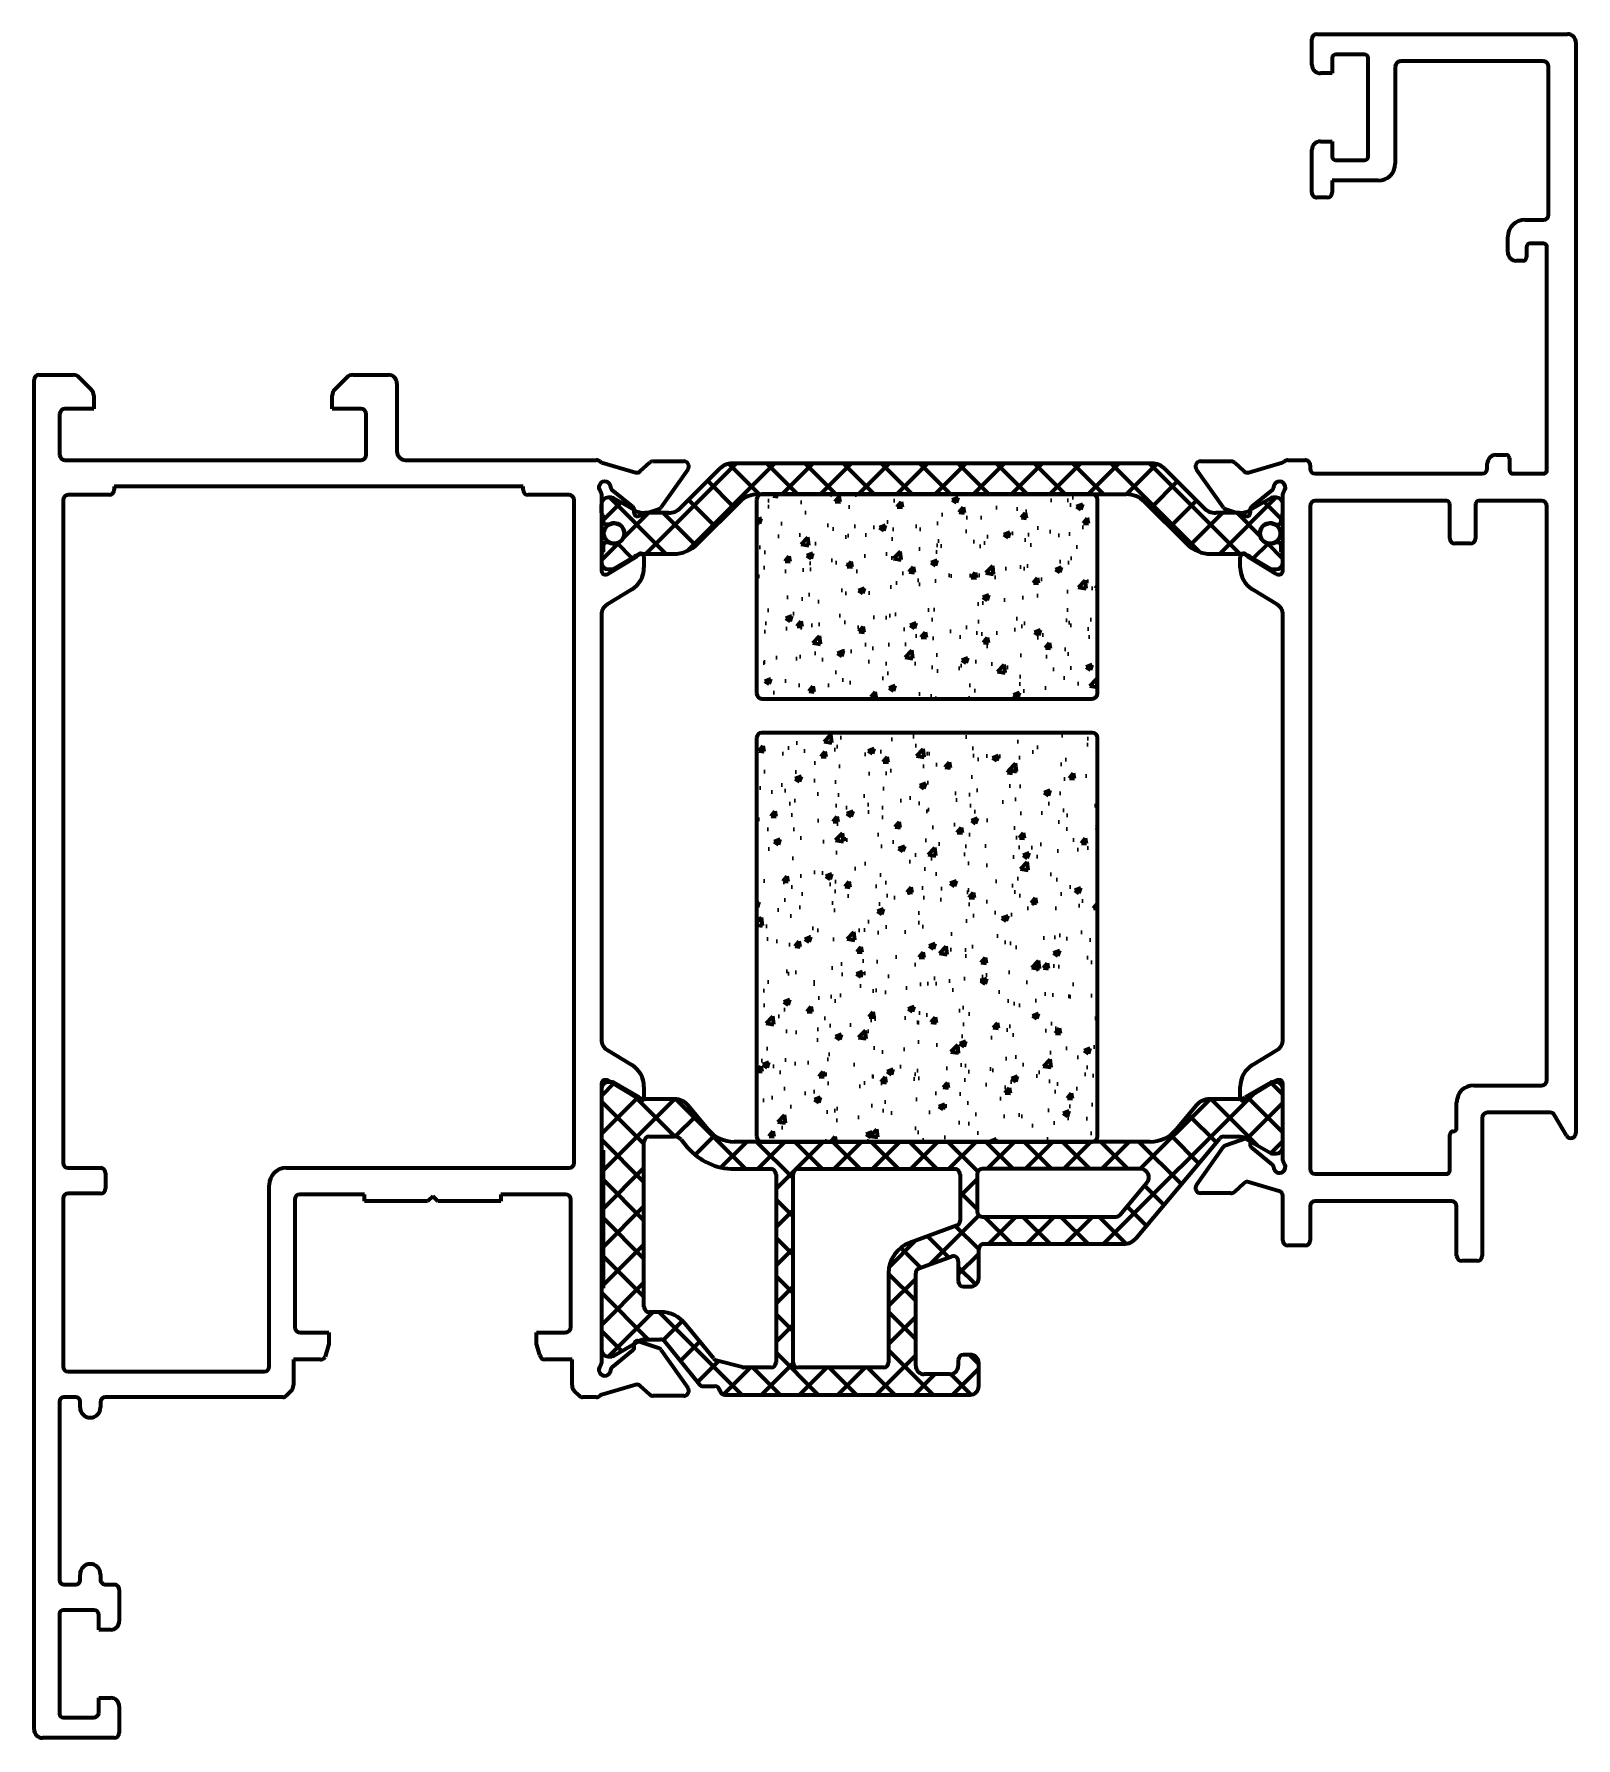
# Model space of a CAD drawing. Header units: millimetres. Extents: x 1551.9 to 1642.4, y 24.4 to 124.4.
import ezdxf

# ---------------------------------------------------------------- set-up
doc = ezdxf.new("R2010")
doc.units = ezdxf.units.MM
pattern_1 = [(225, (-433.2973, 55.1785), (1.122532, -1.122532), []), (315, (-433.2973, 55.1785), (1.122532, 1.122532), [])]

msp = doc.modelspace()

# ---------------------------------------------------------------- hatches: boundary and pattern name
at = {"lineweight": 100}
h = msp.add_hatch(dxfattribs=at)
h.set_pattern_fill('ANSI37', color=8, scale=0.5, angle=180, style=0)
h.set_pattern_definition(pattern_1)
h.paths.add_polyline_path([(1618.224, 98.889, 0.198912), (1617.517, 99.182), (1605.181, 99.182), (1592.845, 99.182, 0.198912), (1592.138, 98.889), (1589.824, 96.575, -0.198912), (1589.117, 96.282), (1587.722, 96.282, -0.131652), (1587.122, 96.443), (1585.888, 97.155, 0.131652), (1585.788, 97.182), (1585.581, 97.182, 0.414214), (1585.181, 96.782), (1585.181, 96.282, 0.414214), (1585.281, 96.182), (1585.281, 95.807, 0.499842), (1585.537, 95.615, 0.176375), (1585.674, 95.624, -0.551005), (1586.531, 95.082, -0.548704), (1585.677, 94.538, 0.181898), (1585.537, 94.549, 0.499842), (1585.281, 94.357), (1585.281, 93.982, 0.414214), (1585.181, 93.882), (1585.181, 93.382, 0.414214), (1585.581, 92.982), (1585.788, 92.982, 0.131652), (1585.888, 93.009), (1587.122, 93.721, -0.131652), (1587.722, 93.882), (1589.414, 93.882, 0.198912), (1590.828, 94.468), (1593.303, 96.943, -0.198912), (1594.364, 97.382), (1605.181, 97.382), (1615.998, 97.382, -0.198912), (1617.059, 96.943), (1619.534, 94.468, 0.198912), (1620.948, 93.882), (1622.64, 93.882, -0.131652), (1623.24, 93.721), (1624.474, 93.009, 0.131652), (1624.574, 92.982), (1624.781, 92.982, 0.414214), (1625.181, 93.382), (1625.181, 93.882, 0.414214), (1625.081, 93.982), (1625.081, 94.357, 0.499842), (1624.825, 94.549, 0.181925), (1624.685, 94.538, -1.575631), (1624.688, 95.624, 0.176826), (1624.825, 95.615, 0.499842), (1625.081, 95.807), (1625.081, 96.182, 0.414214), (1625.181, 96.282), (1625.181, 96.782, 0.414214), (1624.781, 97.182), (1624.574, 97.182, 0.131652), (1624.474, 97.155), (1623.24, 96.443, -0.131652), (1622.64, 96.282), (1621.245, 96.282, -0.198912), (1620.538, 96.575)])
h = msp.add_hatch(dxfattribs=at)
h.set_pattern_fill('AR-CONC', color=8, scale=0.02)
h.paths.add_polyline_path([(1614.294, 97.082, 0.414214), (1613.994, 97.382), (1594.594, 97.382, 0.414214), (1594.294, 97.082), (1594.294, 85.682, 0.414214), (1594.594, 85.382), (1613.994, 85.382, 0.414214), (1614.294, 85.682)])
h = msp.add_hatch(dxfattribs=at)
h.set_pattern_fill('AR-CONC', color=8, scale=0.02)
h.paths.add_polyline_path([(1614.294, 83.082, 0.414214), (1613.994, 83.382), (1594.594, 83.382, 0.414214), (1594.294, 83.082), (1594.294, 59.682, 0.414214), (1594.594, 59.382), (1613.994, 59.382, 0.414214), (1614.294, 59.682)])
h = msp.add_hatch(dxfattribs=at)
h.set_pattern_fill('ANSI37', color=8, scale=0.5, angle=180, style=0)
h.set_pattern_definition(pattern_1)
edge = h.paths.add_edge_path(flags=16)
edge.add_arc((1603.931, 51.669), 1.9, 110, 180)
edge.add_line((1602.031, 51.669), (1602.031, 46.43))
edge.add_arc((1601.731, 46.43), 0.3, 270, 360, ccw=False)
edge.add_line((1601.731, 46.13), (1596.731, 46.13))
edge.add_arc((1596.731, 46.43), 0.3, 180, 270, ccw=False)
edge.add_line((1596.431, 46.43), (1596.431, 57.482))
edge.add_arc((1596.731, 57.482), 0.3, 90, 180, ccw=False)
edge.add_line((1596.731, 57.782), (1605.931, 57.782))
edge.add_arc((1605.931, 57.482), 0.3, 0, 90, ccw=False)
edge.add_line((1606.231, 57.482), (1606.231, 54.738))
edge.add_arc((1605.931, 54.738), 0.3, 290, 360, ccw=False)
edge.add_line((1606.034, 54.457), (1603.281, 53.455))
edge = h.paths.add_edge_path(flags=16)
edge.add_line((1607.531, 57.782), (1616.814, 57.782))
edge.add_arc((1616.814, 57.282), 0.5, -40, 90, ccw=False)
edge.add_line((1617.197, 56.961), (1615.624, 55.087))
edge.add_arc((1615.395, 55.28), 0.3, 270, 320, ccw=False)
edge.add_line((1615.395, 54.98), (1607.531, 54.98))
edge.add_arc((1607.531, 55.28), 0.3, 180, 270, ccw=False)
edge.add_line((1607.231, 55.28), (1607.231, 57.482))
edge.add_arc((1607.531, 57.482), 0.3, 90, 180, ccw=False)
edge = h.paths.add_edge_path(flags=16)
edge.add_arc((1592.98, 61.382), 3.6, 220, 270)
edge.add_line((1592.98, 57.782), (1595.131, 57.782))
edge.add_arc((1595.131, 57.482), 0.3, 0, 90, ccw=False)
edge.add_line((1595.431, 57.482), (1595.431, 46.43))
edge.add_arc((1595.131, 46.43), 0.3, -90, 0, ccw=False)
edge.add_line((1595.131, 46.13), (1593.531, 46.13))
edge.add_arc((1593.531, 46.43), 0.3, 255, 270, ccw=False)
edge.add_line((1593.454, 46.14), (1591.926, 46.549))
edge.add_arc((1592.004, 46.839), 0.3, 219.03224, 255, ccw=False)
edge.add_line((1591.771, 46.65), (1590.126, 48.679))
edge.add_arc((1588.65, 47.482), 1.9, 39.03224, 90)
edge.add_line((1588.65, 49.382), (1587.981, 49.382))
edge.add_arc((1587.981, 49.682), 0.3, 180, 270, ccw=False)
edge.add_line((1587.681, 49.682), (1587.681, 59.382))
edge.add_arc((1587.981, 59.382), 0.3, 90, 180, ccw=False)
edge.add_line((1587.981, 59.682), (1589.474, 59.682))
edge.add_arc((1589.474, 59.182), 0.5, 40, 90, ccw=False)
edge.add_line((1589.857, 59.504), (1590.222, 59.068))
edge = h.paths.add_edge_path()
edge.add_line((1606.831, 46.88), (1606.431, 46.88))
edge.add_arc((1606.431, 46.58), 0.3, 90, 180)
edge.add_line((1606.131, 46.58), (1606.131, 46.23))
edge.add_arc((1605.631, 46.23), 0.5, -90, 0, ccw=False)
edge.add_line((1605.631, 45.73), (1604.131, 45.73))
edge.add_arc((1604.131, 46.23), 0.5, 180, 270, ccw=False)
edge.add_line((1603.631, 46.23), (1603.631, 51.669))
edge.add_arc((1603.931, 51.669), 0.3, 110, 180, ccw=False)
edge.add_line((1603.829, 51.951), (1605.729, 52.643))
edge.add_arc((1605.831, 52.361), 0.3, 0, 110, ccw=False)
edge.add_line((1606.131, 52.361), (1606.131, 51.18))
edge.add_arc((1606.431, 51.18), 0.3, 180, 270)
edge.add_line((1606.431, 50.88), (1606.831, 50.88))
edge.add_arc((1606.831, 51.38), 0.5, 270, 359.51293)
edge.add_line((1607.331, 51.375), (1607.331, 53.08))
edge.add_arc((1607.631, 53.08), 0.3, 90, 180, ccw=False)
edge.add_line((1607.631, 53.38), (1615.814, 53.38))
edge.add_arc((1615.814, 54.38), 1, 270, 320)
edge.add_line((1616.58, 53.737), (1621.479, 59.575))
edge.add_arc((1621.709, 59.382), 0.3, 90, 140, ccw=False)
edge.add_line((1621.709, 59.682), (1622.575, 59.682))
edge.add_arc((1622.575, 58.882), 0.8, 60.0003, 90, ccw=False)
edge.add_line((1622.975, 59.575), (1624.475, 58.709))
edge.add_arc((1624.575, 58.882), 0.2, 240.0003, 270)
edge.add_line((1624.575, 58.682), (1624.781, 58.682))
edge.add_arc((1624.781, 59.082), 0.4, 270, 360)
edge.add_line((1625.181, 59.082), (1625.181, 62.482))
edge.add_arc((1624.781, 62.482), 0.4, 0, 90)
edge.add_line((1624.781, 62.882), (1624.575, 62.882))
edge.add_arc((1624.575, 62.682), 0.2, 90, 119.9997)
edge.add_line((1624.475, 62.856), (1622.975, 61.99))
edge.add_arc((1622.575, 62.682), 0.8, 270, 299.9997, ccw=False)
edge.add_line((1622.575, 61.882), (1620.879, 61.882))
edge.add_arc((1620.879, 60.882), 1, 90, 140)
edge.add_line((1620.113, 61.525), (1618.915, 60.097))
edge.add_arc((1617.382, 61.382), 2, 270, 320, ccw=False)
edge.add_line((1617.382, 59.382), (1592.98, 59.382))
edge.add_arc((1592.98, 61.382), 2, 220, 270, ccw=False)
edge.add_line((1591.448, 60.097), (1590.249, 61.525))
edge.add_arc((1589.483, 60.882), 1, 40, 90)
edge.add_line((1589.483, 61.882), (1587.787, 61.882))
edge.add_arc((1587.787, 62.682), 0.8, 240.0003, 270, ccw=False)
edge.add_line((1587.387, 61.99), (1585.887, 62.856))
edge.add_arc((1585.787, 62.682), 0.2, 60.0003, 90)
edge.add_line((1585.787, 62.882), (1585.581, 62.882))
edge.add_arc((1585.581, 62.482), 0.4, 90, 180)
edge.add_line((1585.181, 62.482), (1585.181, 58.882))
edge.add_line((1585.181, 58.882), (1585.281, 58.882))
edge.add_line((1585.281, 58.882), (1585.281, 50.782))
edge.add_line((1585.281, 50.782), (1585.181, 50.782))
edge.add_line((1585.181, 50.782), (1585.181, 47.182))
edge.add_arc((1585.581, 47.182), 0.4, 180, 270)
edge.add_line((1585.581, 46.782), (1585.787, 46.782))
edge.add_arc((1585.787, 46.982), 0.2, 270, 299.9997)
edge.add_line((1585.887, 46.809), (1587.387, 47.675))
edge.add_arc((1587.787, 46.982), 0.8, 90, 119.9997, ccw=False)
edge.add_line((1587.787, 47.782), (1588.65, 47.782))
edge.add_arc((1588.65, 47.482), 0.3, 39.03224, 90, ccw=False)
edge.add_line((1588.883, 47.671), (1590.935, 45.141))
edge.add_arc((1591.168, 45.33), 0.3, 219.03224, 270)
edge.add_line((1591.168, 45.03), (1591.84, 45.03))
edge.add_arc((1591.84, 44.73), 0.3, 9.59407, 90, ccw=False)
edge.add_arc((1592.431, 44.83), 0.3, 189.59407, 270)
edge.add_line((1592.431, 44.53), (1606.831, 44.53))
edge.add_arc((1606.831, 45.03), 0.5, 270, 360)
edge.add_line((1607.331, 45.03), (1607.331, 46.38))
edge.add_arc((1606.831, 46.38), 0.5, 0, 90)

# ---------------------------------------------------------------- linework, layer by layer
at = {"lineweight": 100, "ltscale": 10}
for p, q in [((1626.881, 122.59), (1626.881, 124.09)), ((1627.181, 124.39), (1641.881, 124.39)), ((1629.981, 123.19), (1628.281, 123.19)), ((1642.381, 123.89), (1642.381, 59.89)), ((1628.081, 122.09), (1627.381, 122.09)), ((1628.081, 122.99), (1628.081, 122.09)), ((1630.181, 117.19), (1630.181, 122.99)), ((1631.781, 122.49), (1631.781, 116.79)), ((1640.481, 122.79), (1632.081, 122.79)), ((1640.781, 113.79), (1640.781, 122.49)), ((1627.381, 118.09), (1628.081, 118.09)), ((1628.081, 118.09), (1628.081, 117.19)), ((1626.881, 115.09), (1626.881, 117.59)), ((1628.281, 116.99), (1629.981, 116.99)), ((1630.781, 115.79), (1628.081, 115.79)), ((1628.081, 115.79), (1628.081, 115.09)), ((1627.781, 114.79), (1627.181, 114.79)), ((1639.381, 113.49), (1640.481, 113.49)), ((1638.381, 111.59), (1638.381, 112.49)), ((1640.481, 112.09), (1639.681, 112.09)), ((1639.281, 111.09), (1638.881, 111.09)), ((1639.481, 111.89), (1639.481, 111.29)), ((1640.681, 98.79), (1640.681, 111.89)), ((1551.881, 24.89), (1551.881, 104.09)), ((1552.181, 104.39), (1554.174, 104.39)), ((1554.528, 104.243), (1555.235, 103.536)), ((1569.528, 103.536), (1570.235, 104.243)), ((1570.588, 104.39), (1572.681, 104.39)), ((1555.381, 103.182), (1555.381, 102.39)), ((1569.381, 102.39), (1569.381, 103.182)), ((1573.181, 103.89), (1573.181, 99.89)), ((1553.381, 102.09), (1553.381, 99.69)), ((1555.381, 102.39), (1553.681, 102.39)), ((1571.081, 102.39), (1569.381, 102.39)), ((1571.381, 99.69), (1571.381, 102.09)), ((1553.681, 99.39), (1571.081, 99.39)), ((1573.681, 99.39), (1584.881, 99.39)), ((1585.194, 99.251), (1587.179, 98.666)), ((1587.464, 98.731), (1588.027, 99.237)), ((1588.228, 99.314), (1590.013, 99.314)), ((1620.349, 99.314), (1622.134, 99.314)), ((1622.335, 99.237), (1622.898, 98.731)), ((1623.183, 98.666), (1625.168, 99.251)), ((1625.481, 99.39), (1626.481, 99.39)), ((1626.781, 99.09), (1626.781, 98.89)), ((1637.181, 98.89), (1637.181, 99.19)), ((1637.681, 99.69), (1638.281, 99.69)), ((1638.481, 99.49), (1638.481, 98.79)), ((1590.258, 98.841), (1588.676, 96.606)), ((1621.686, 96.606), (1620.104, 98.841)), ((1627.081, 98.59), (1636.881, 98.59)), ((1638.681, 98.59), (1640.481, 98.59)), ((1553.581, 97.04), (1553.581, 58.14)), ((1556.281, 97.34), (1553.881, 97.34)), ((1580.581, 97.84), (1556.581, 97.84)), ((1556.581, 97.84), (1556.581, 97.64)), ((1580.581, 97.64), (1580.581, 97.84)), ((1583.281, 97.34), (1580.881, 97.34)), ((1583.581, 58.14), (1583.581, 97.04)), ((1585.181, 97.402), (1585.181, 97.402)), ((1585.181, 97.402), (1585.181, 92.879)), ((1587.029, 96.638), (1585.805, 97.627)), ((1624.557, 97.627), (1623.333, 96.638)), ((1625.181, 92.879), (1625.181, 97.402)), ((1587.1, 96.288), (1587.104, 96.479)), ((1588.529, 96.496), (1587.365, 96.095)), ((1622.997, 96.095), (1621.834, 96.496)), ((1623.259, 96.479), (1623.262, 96.288)), ((1626.781, 96.69), (1626.781, 57.79)), ((1634.781, 96.99), (1627.081, 96.99)), ((1634.981, 94.79), (1634.981, 96.79)), ((1636.481, 96.79), (1636.481, 94.79)), ((1640.381, 96.99), (1636.681, 96.99)), ((1640.681, 62.99), (1640.681, 96.69)), ((1636.181, 94.49), (1635.281, 94.49)), ((1585.605, 92.723), (1587.287, 93.749)), ((1587.681, 93.701), (1587.681, 93.074)), ((1622.681, 93.074), (1622.681, 93.701)), ((1623.075, 93.749), (1624.757, 92.723)), ((1585.381, 92.679), (1585.449, 92.679)), ((1624.913, 92.679), (1624.981, 92.679)), ((1586.962, 91.794), (1585.517, 90.912)), ((1624.846, 90.912), (1623.4, 91.794)), ((1585.181, 90.314), (1585.181, 65.365)), ((1625.181, 65.365), (1625.181, 90.314)), ((1585.517, 64.767), (1586.962, 63.886)), ((1623.4, 63.886), (1624.846, 64.767)), ((1585.449, 63), (1585.381, 63)), ((1624.981, 63), (1624.913, 63)), ((1585.181, 62.8), (1585.181, 46.377)), ((1587.287, 61.931), (1585.605, 62.956)), ((1587.681, 62.605), (1587.681, 61.978)), ((1622.681, 61.978), (1622.681, 62.605)), ((1624.757, 62.956), (1623.075, 61.931)), ((1625.181, 58.278), (1625.181, 62.8)), ((1636.381, 62.69), (1640.381, 62.69)), ((1635.381, 60.19), (1635.381, 61.69)), ((1640.869, 61.09), (1637.181, 61.09)), ((1636.881, 60.79), (1636.881, 52.69)), ((1641.821, 59.74), (1641.128, 60.94)), ((1620.104, 56.838), (1621.686, 59.073)), ((1621.834, 59.183), (1622.997, 59.584)), ((1623.262, 59.391), (1623.259, 59.2)), ((1623.333, 59.041), (1624.557, 58.052)), ((1634.981, 57.69), (1634.981, 59.79)), ((1635.181, 59.99), (1635.181, 59.99)), ((1553.881, 57.84), (1555.781, 57.84)), ((1556.081, 57.54), (1556.081, 56.64)), ((1566.681, 57.84), (1583.281, 57.84)), ((1624.966, 56.488), (1623.183, 57.013)), ((1627.081, 57.49), (1634.781, 57.49)), ((1553.581, 56.04), (1553.581, 46.19)), ((1555.781, 56.34), (1553.881, 56.34)), ((1565.681, 46.19), (1565.681, 56.84)), ((1571.281, 56.29), (1567.481, 56.29)), ((1571.281, 55.89), (1571.281, 56.29)), ((1575.281, 56.19), (1574.981, 55.89)), ((1575.581, 55.89), (1575.281, 56.19)), ((1583.081, 56.29), (1579.281, 56.29)), ((1579.281, 56.29), (1579.281, 55.89)), ((1622.134, 56.365), (1620.349, 56.365)), ((1622.898, 56.948), (1622.335, 56.442)), ((1625.181, 53.59), (1625.181, 56.2)), ((1567.181, 55.99), (1567.181, 48.49)), ((1574.981, 55.89), (1571.281, 55.89)), ((1579.281, 55.89), (1575.581, 55.89)), ((1583.381, 48.49), (1583.381, 55.99)), ((1626.781, 55.59), (1626.781, 53.59)), ((1635.081, 55.89), (1627.081, 55.89)), ((1635.381, 52.69), (1635.381, 55.59)), ((1626.481, 53.29), (1625.481, 53.29)), ((1636.581, 52.39), (1635.681, 52.39)), ((1567.481, 48.19), (1569.181, 48.19)), ((1569.181, 48.19), (1569.181, 47.49)), ((1581.381, 47.49), (1581.381, 48.19)), ((1581.381, 48.19), (1583.081, 48.19)), ((1569.181, 47.49), (1568.964, 46.755)), ((1581.568, 46.856), (1581.381, 47.49)), ((1585.805, 46.152), (1587.029, 47.141)), ((1587.104, 47.3), (1587.1, 47.491)), ((1587.365, 47.684), (1588.529, 47.283)), ((1588.676, 47.173), (1590.258, 44.938)), ((1568.696, 46.59), (1567.106, 46.59)), ((1567.106, 46.59), (1567.106, 45.097)), ((1583.456, 46.59), (1581.866, 46.59)), ((1583.456, 45.096), (1583.456, 46.59)), ((1553.881, 45.89), (1565.381, 45.89)), ((1587.179, 45.113), (1585.194, 44.528)), ((1588.027, 44.542), (1587.464, 45.048)), ((1553.381, 44.14), (1553.381, 33.64)), ((1554.331, 44.39), (1553.631, 44.39)), ((1554.581, 43.79), (1554.581, 44.14)), ((1555.781, 44.09), (1555.781, 43.79)), ((1566.482, 44.39), (1556.081, 44.39)), ((1566.96, 44.743), (1566.694, 44.477)), ((1583.868, 44.477), (1583.603, 44.743)), ((1584.881, 44.389), (1584.08, 44.389)), ((1590.013, 44.465), (1588.228, 44.465)), ((1553.631, 33.39), (1554.331, 33.39)), ((1554.581, 33.64), (1554.581, 33.99)), ((1555.781, 33.99), (1555.781, 33.69)), ((1556.081, 33.39), (1556.581, 33.39)), ((1556.881, 33.09), (1556.881, 31.235)), ((1553.381, 31.69), (1553.381, 25.79)), ((1555.384, 31.89), (1553.581, 31.89)), ((1555.684, 30.74), (1555.684, 31.59)), ((1556.381, 30.74), (1555.684, 30.74)), ((1555.678, 25.831), (1555.684, 26.74)), ((1555.684, 26.74), (1556.381, 26.74)), ((1556.881, 26.24), (1556.881, 24.69)), ((1553.581, 25.59), (1555.384, 25.59)), ((1556.581, 24.39), (1552.381, 24.39))]:
    msp.add_line(p, q, dxfattribs=at)
at = {"color": 8, "lineweight": 100}
for p, q in [((1605.181, 99.182), (1592.845, 99.182)), ((1617.517, 99.182), (1605.181, 99.182)), ((1592.138, 98.889), (1589.824, 96.575)), ((1620.538, 96.575), (1618.224, 98.889)), ((1585.788, 97.182), (1585.581, 97.182)), ((1587.122, 96.443), (1585.888, 97.155)), ((1594.294, 97.082), (1594.294, 85.682)), ((1594.364, 97.382), (1605.181, 97.382)), ((1613.994, 97.382), (1594.594, 97.382)), ((1605.181, 97.382), (1615.998, 97.382)), ((1614.294, 85.682), (1614.294, 97.082)), ((1624.474, 97.155), (1623.24, 96.443)), ((1624.781, 97.182), (1624.574, 97.182)), ((1585.181, 96.282), (1585.181, 96.782)), ((1585.281, 95.807), (1585.281, 96.182)), ((1589.117, 96.282), (1587.722, 96.282)), ((1590.828, 94.468), (1593.303, 96.943)), ((1617.059, 96.943), (1619.534, 94.468)), ((1622.64, 96.282), (1621.245, 96.282)), ((1625.081, 95.807), (1625.081, 96.182)), ((1625.181, 96.282), (1625.181, 96.782)), ((1585.593, 95.607), (1585.481, 95.607)), ((1624.769, 95.607), (1624.881, 95.607)), ((1585.281, 94.357), (1585.281, 93.982)), ((1585.593, 94.557), (1585.481, 94.557)), ((1624.881, 94.557), (1624.769, 94.557)), ((1625.081, 93.982), (1625.081, 94.357)), ((1585.181, 93.882), (1585.181, 93.382)), ((1585.888, 93.009), (1587.122, 93.721)), ((1587.722, 93.882), (1589.414, 93.882)), ((1620.948, 93.882), (1622.64, 93.882)), ((1623.24, 93.721), (1624.474, 93.009)), ((1625.181, 93.382), (1625.181, 93.882)), ((1585.581, 92.982), (1585.788, 92.982)), ((1624.574, 92.982), (1624.781, 92.982)), ((1594.594, 85.382), (1613.994, 85.382)), ((1594.294, 83.082), (1594.294, 59.682)), ((1613.994, 83.382), (1594.594, 83.382)), ((1614.294, 59.682), (1614.294, 83.082)), ((1585.181, 62.482), (1585.181, 58.882)), ((1585.787, 62.882), (1585.581, 62.882)), ((1587.387, 61.99), (1585.887, 62.856)), ((1624.475, 62.856), (1622.975, 61.99)), ((1624.781, 62.882), (1624.575, 62.882)), ((1625.181, 59.082), (1625.181, 62.482)), ((1589.483, 61.882), (1587.787, 61.882)), ((1591.448, 60.097), (1590.249, 61.525)), ((1620.113, 61.525), (1618.915, 60.097)), ((1622.575, 61.882), (1620.879, 61.882)), ((1587.681, 49.682), (1587.681, 59.382)), ((1587.981, 59.682), (1589.474, 59.682)), ((1589.857, 59.504), (1590.222, 59.068)), ((1617.382, 59.382), (1592.98, 59.382)), ((1594.594, 59.382), (1613.994, 59.382)), ((1616.58, 53.737), (1621.479, 59.575)), ((1621.709, 59.682), (1622.575, 59.682)), ((1622.975, 59.575), (1624.475, 58.709)), ((1585.181, 58.882), (1585.281, 58.882)), ((1585.281, 58.882), (1585.281, 50.782)), ((1624.575, 58.682), (1624.781, 58.682)), ((1592.98, 57.782), (1595.131, 57.782)), ((1595.431, 57.482), (1595.431, 46.43)), ((1596.431, 46.43), (1596.431, 57.482)), ((1596.731, 57.782), (1605.931, 57.782)), ((1606.231, 57.482), (1606.231, 54.738)), ((1607.231, 57.482), (1607.231, 55.28)), ((1616.814, 57.782), (1607.531, 57.782)), ((1615.624, 55.087), (1617.197, 56.961)), ((1606.034, 54.457), (1603.281, 53.455)), ((1607.531, 54.98), (1615.395, 54.98)), ((1607.331, 51.375), (1607.331, 53.08)), ((1607.631, 53.38), (1615.814, 53.38)), ((1603.829, 51.951), (1605.729, 52.643)), ((1606.131, 52.361), (1606.131, 51.18)), ((1602.031, 51.669), (1602.031, 46.43)), ((1603.631, 46.23), (1603.631, 51.669)), ((1585.281, 50.782), (1585.181, 50.782)), ((1585.181, 50.782), (1585.181, 47.182)), ((1606.431, 50.88), (1606.831, 50.88)), ((1588.65, 49.382), (1587.981, 49.382)), ((1591.771, 46.65), (1590.126, 48.679)), ((1585.887, 46.809), (1587.387, 47.675)), ((1587.787, 47.782), (1588.65, 47.782)), ((1588.883, 47.671), (1590.935, 45.141)), ((1585.581, 46.782), (1585.787, 46.782)), ((1593.454, 46.14), (1591.926, 46.549)), ((1595.131, 46.13), (1593.531, 46.13)), ((1601.731, 46.13), (1596.731, 46.13)), ((1606.131, 46.58), (1606.131, 46.23)), ((1606.831, 46.88), (1606.431, 46.88)), ((1607.331, 45.03), (1607.331, 46.38)), ((1591.168, 45.03), (1591.84, 45.03)), ((1605.631, 45.73), (1604.131, 45.73)), ((1592.431, 44.53), (1606.831, 44.53))]:
    msp.add_line(p, q, dxfattribs=at)
for centre in [(1585.931, 95.082), (1624.431, 95.082)]:
    msp.add_circle(centre, 0.6, dxfattribs=at)
at = {"lineweight": 100, "ltscale": 10}
for centre, radius, start, end in [((1627.181, 124.09), 0.3, 90, 180), ((1641.881, 123.89), 0.5, 0, 90), ((1628.281, 122.99), 0.2, 90, 180), ((1629.981, 122.99), 0.2, 360, 90), ((1627.381, 122.59), 0.5, 180, 270), ((1632.081, 122.49), 0.3, 90.00063, 180.00063), ((1640.481, 122.49), 0.3, 0, 90), ((1627.381, 117.59), 0.5, 90, 180), ((1628.281, 117.19), 0.2, 180, 270), ((1629.981, 117.19), 0.2, 270, 360), ((1630.781, 116.79), 1, 270.00013, 360), ((1627.181, 115.09), 0.3, 180, 270.00012), ((1627.781, 115.09), 0.3, 270.00012, 360), ((1639.381, 112.49), 1, 90, 180), ((1640.481, 113.79), 0.3, 270, 360), ((1639.681, 111.89), 0.2, 90, 180), ((1640.481, 111.89), 0.2, 0, 90), ((1638.881, 111.59), 0.5, 180, 270), ((1639.281, 111.29), 0.2, 270, 360), ((1552.181, 104.09), 0.3, 90, 180), ((1554.174, 103.89), 0.5, 45, 90), ((1570.588, 103.89), 0.5, 90, 135), ((1572.681, 103.89), 0.5, 0, 90), ((1554.881, 103.182), 0.5, 0, 45), ((1569.881, 103.182), 0.5, 135, 180), ((1553.681, 102.09), 0.3, 90, 180), ((1571.081, 102.09), 0.3, 0, 90), ((1553.681, 99.69), 0.3, 180, 270), ((1571.081, 99.69), 0.3, 270, 360), ((1573.681, 99.89), 0.5, 180, 270), ((1584.881, 99.09), 0.3, 48.45809, 90), ((1585.279, 99.539), 0.3, 228.45809, 253.58063), ((1588.228, 99.014), 0.3, 90, 132), ((1590.013, 99.014), 0.3, 324.70877, 90), ((1620.349, 99.014), 0.3, 90, 215.29123), ((1622.134, 99.014), 0.3, 48, 90), ((1625.083, 99.539), 0.3, 286.41937, 311.54262), ((1625.481, 99.09), 0.3, 90, 131.54262), ((1626.481, 99.09), 0.3, 359.99997, 90.00003), ((1637.681, 99.19), 0.5, 90, 180), ((1638.281, 99.49), 0.2, 0, 90), ((1585.381, 97.779), 0.35, 0.33668, 223.33968), ((1587.264, 98.954), 0.3, 253.58063, 312), ((1623.098, 98.954), 0.3, 228, 286.41937), ((1624.981, 97.779), 0.35, 316.66032, 179.66332), ((1627.081, 98.89), 0.3, 180, 270), ((1636.881, 98.89), 0.3, 270, 0), ((1638.681, 98.79), 0.2, 180, 270), ((1640.481, 98.79), 0.2, 270, 360), ((1553.881, 97.04), 0.3, 90, 180), ((1556.281, 97.64), 0.3, 270, 0), ((1580.881, 97.64), 0.3, 180, 270), ((1583.281, 97.04), 0.3, 0, 90), ((1584.981, 97.402), 0.2, 0.00058, 43.343), ((1585.931, 97.782), 0.2, 180.33501, 231.0594), ((1624.431, 97.782), 0.2, 308.9406, 359.66499), ((1625.381, 97.402), 0.2, 136.65789, 180.00031), ((1586.904, 96.482), 0.2, 359, 51.05936), ((1587.3, 96.284), 0.2, 179, 289), ((1588.431, 96.779), 0.3, 289, 324.70877), ((1621.931, 96.779), 0.3, 215.29123, 251), ((1623.062, 96.284), 0.2, 251, 1), ((1623.459, 96.482), 0.2, 128.94064, 181), ((1627.081, 96.69), 0.3, 90, 180), ((1634.781, 96.79), 0.2, 0, 90), ((1636.681, 96.79), 0.2, 90, 180), ((1640.381, 96.69), 0.3, 360, 90), ((1635.281, 94.79), 0.3, 180, 270), ((1636.181, 94.79), 0.3, 270, 0), ((1586.181, 93.074), 1.5, 301.38013, 0), ((1587.481, 93.701), 0.2, 360, 166.37779), ((1622.881, 93.701), 0.2, 13.62221, 180), ((1624.181, 93.074), 1.5, 180, 238.61987), ((1585.381, 92.879), 0.2, 180, 270), ((1585.449, 92.979), 0.3, 270, 301.38013), ((1624.913, 92.979), 0.3, 238.61987, 270), ((1624.981, 92.879), 0.2, 270, 0), ((1585.881, 90.314), 0.7, 121.38013, 180), ((1624.481, 90.314), 0.7, 360, 58.61987), ((1585.881, 65.365), 0.7, 180, 238.61987), ((1624.481, 65.365), 0.7, 301.38013, 0), ((1585.381, 62.8), 0.2, 90, 180), ((1585.449, 62.7), 0.3, 58.61987, 90), ((1586.181, 62.605), 1.5, 0, 58.61987), ((1624.181, 62.605), 1.5, 121.38013, 180), ((1624.913, 62.7), 0.3, 90, 121.38013), ((1624.981, 62.8), 0.2, 0, 90), ((1636.381, 61.69), 1, 90, 180), ((1640.381, 62.99), 0.3, 270, 0), ((1587.481, 61.978), 0.2, 193.62221, 0), ((1622.881, 61.978), 0.2, 180, 346.37779), ((1637.181, 60.79), 0.3, 90, 180), ((1640.869, 60.79), 0.3, 30, 90), ((1635.181, 60.19), 0.2, 270, 360), ((1621.931, 58.9), 0.3, 109, 144.70877), ((1623.062, 59.395), 0.2, 359, 109), ((1623.459, 59.197), 0.2, 179, 231.05936), ((1635.181, 59.79), 0.2, 90, 180), ((1642.081, 59.89), 0.3, 210, 360), ((1553.881, 58.14), 0.3, 180, 270), ((1583.281, 58.14), 0.3, 270, 0), ((1624.431, 57.897), 0.2, 0.33501, 51.0594), ((1624.981, 57.9), 0.35, 180.33668, 43.33968), ((1625.381, 58.278), 0.2, 179.99969, 223.34211), ((1555.781, 57.54), 0.3, 0, 90), ((1566.681, 56.84), 1, 90, 180), ((1623.098, 56.725), 0.3, 73.58063, 132), ((1627.081, 57.79), 0.3, 180, 270), ((1634.781, 57.69), 0.2, 270, 360), ((1553.881, 56.04), 0.3, 90, 180), ((1555.781, 56.64), 0.3, 270, 360), ((1567.481, 55.99), 0.3, 90, 180), ((1583.081, 55.99), 0.3, 360, 90), ((1620.349, 56.665), 0.3, 144.70877, 270), ((1622.134, 56.665), 0.3, 270, 312), ((1624.881, 56.2), 0.3, 0, 73.58063), ((1627.081, 55.59), 0.3, 90, 180), ((1635.081, 55.59), 0.3, 360, 90), ((1625.481, 53.59), 0.3, 180, 270), ((1626.481, 53.59), 0.3, 270, 0), ((1635.681, 52.69), 0.3, 180, 270), ((1636.581, 52.69), 0.3, 270, 0), ((1567.481, 48.49), 0.3, 180, 270), ((1583.081, 48.49), 0.3, 270, 0), ((1586.904, 47.297), 0.2, 308.94064, 1), ((1587.3, 47.495), 0.2, 71, 181), ((1588.431, 47), 0.3, 35.29123, 71), ((1553.881, 46.19), 0.3, 180, 270), ((1565.381, 46.19), 0.3, 270, 360), ((1568.696, 46.89), 0.3, 270, 333.43495), ((1581.866, 46.89), 0.3, 186.37937, 270), ((1585.381, 46), 0.35, 136.66032, 359.66332), ((1584.981, 46.377), 0.2, 316.65789, 0.00031), ((1585.931, 45.997), 0.2, 128.9406, 179.66499), ((1566.606, 45.097), 0.5, 315, 0), ((1583.956, 45.096), 0.5, 180, 225), ((1587.264, 44.825), 0.3, 48, 106.41937), ((1553.631, 44.14), 0.25, 90, 180), ((1554.331, 44.14), 0.25, 360, 90), ((1556.081, 44.09), 0.3, 90, 180), ((1566.482, 44.69), 0.3, 270, 315), ((1584.08, 44.689), 0.3, 225, 269.99997), ((1584.881, 44.689), 0.3, 269.99997, 311.54192), ((1585.279, 44.24), 0.3, 106.41937, 131.54192), ((1588.228, 44.765), 0.3, 228, 270), ((1590.013, 44.765), 0.3, 270, 35.29123), ((1555.181, 43.79), 0.6, 180, 0), ((1555.181, 33.99), 0.6, 360, 180), ((1553.631, 33.64), 0.25, 180, 270), ((1554.331, 33.64), 0.25, 270, 0), ((1556.081, 33.69), 0.3, 180, 270.00037), ((1556.581, 33.09), 0.3, 359.99872, 90), ((1553.581, 31.69), 0.2, 90, 180), ((1555.384, 31.59), 0.3, 0, 90), ((1556.381, 31.24), 0.5, 270, 359.51293), ((1556.381, 26.24), 0.5, 0, 90), ((1553.581, 25.79), 0.2, 180, 270), ((1555.384, 25.89), 0.3, 270, 348.69007), ((1552.381, 24.89), 0.5, 180, 270), ((1556.581, 24.69), 0.3, 270, 0)]:
    msp.add_arc(centre, radius, start, end, dxfattribs=at)
at = {"color": 8, "lineweight": 100}
for centre, radius, start, end in [((1592.845, 98.182), 1, 90, 135), ((1617.517, 98.182), 1, 45, 90), ((1585.581, 96.782), 0.4, 90, 180.00061), ((1585.788, 96.982), 0.2, 60, 90), ((1594.364, 95.882), 1.5, 90, 135), ((1594.594, 97.082), 0.3, 90, 180), ((1613.994, 97.082), 0.3, 0, 90), ((1615.998, 95.882), 1.5, 45, 90), ((1624.574, 96.982), 0.2, 90, 120), ((1624.781, 96.782), 0.4, 359.99939, 90), ((1585.281, 96.282), 0.1, 180, 270), ((1587.722, 97.482), 1.2, 240, 270), ((1589.117, 97.282), 1, 270, 315), ((1621.245, 97.282), 1, 225, 270), ((1622.64, 97.482), 1.2, 270, 300), ((1625.081, 96.282), 0.1, 270, 360), ((1585.481, 95.807), 0.2, 180, 270), ((1585.593, 95.807), 0.2, 270, 295.00783), ((1585.931, 95.082), 0.6, 241.04411, 118.95416), ((1624.431, 95.082), 0.6, 61.04584, 298.95589), ((1624.769, 95.807), 0.2, 244.99217, 270), ((1624.881, 95.807), 0.2, 270, 0), ((1585.481, 94.357), 0.2, 90, 180), ((1585.593, 94.357), 0.2, 64.99217, 90), ((1589.414, 95.882), 2, 270, 315), ((1620.948, 95.882), 2, 225, 270), ((1624.769, 94.357), 0.2, 90, 115.00783), ((1624.881, 94.357), 0.2, 360, 90), ((1585.281, 93.882), 0.1, 90, 180), ((1585.581, 93.382), 0.4, 180, 270), ((1585.788, 93.182), 0.2, 270, 300), ((1587.722, 92.682), 1.2, 90, 120), ((1622.64, 92.682), 1.2, 60, 90), ((1624.574, 93.182), 0.2, 240, 270), ((1624.781, 93.382), 0.4, 270, 360), ((1625.081, 93.882), 0.1, 360, 90), ((1594.594, 85.682), 0.3, 180, 270), ((1613.994, 85.682), 0.3, 270, 360), ((1594.594, 83.082), 0.3, 90, 180), ((1613.994, 83.082), 0.3, 360, 90), ((1585.581, 62.482), 0.4, 90, 180), ((1585.787, 62.682), 0.2, 60.0003, 90), ((1624.575, 62.682), 0.2, 90, 119.9997), ((1624.781, 62.482), 0.4, 0, 90), ((1587.787, 62.682), 0.8, 240.0003, 270), ((1589.483, 60.882), 1, 40, 90), ((1620.879, 60.882), 1, 90, 140), ((1622.575, 62.682), 0.8, 270, 299.9997), ((1592.98, 61.382), 2, 220, 270), ((1617.382, 61.382), 2, 270, 320), ((1587.981, 59.382), 0.3, 90, 180), ((1589.474, 59.182), 0.5, 40, 90), ((1592.98, 61.382), 3.6, 220, 270), ((1594.594, 59.682), 0.3, 180, 270), ((1613.994, 59.682), 0.3, 270, 0), ((1621.709, 59.382), 0.3, 90, 140), ((1622.575, 58.882), 0.8, 60.0003, 90), ((1624.781, 59.082), 0.4, 270, 0), ((1624.575, 58.882), 0.2, 240.0003, 270), ((1595.131, 57.482), 0.3, 0, 90), ((1596.731, 57.482), 0.3, 90, 180), ((1605.931, 57.482), 0.3, 360, 90), ((1607.531, 57.482), 0.3, 90, 180), ((1616.814, 57.282), 0.5, 320, 90), ((1607.531, 55.28), 0.3, 180, 270), ((1615.395, 55.28), 0.3, 270, 320), ((1605.931, 54.738), 0.3, 290, 360), ((1603.931, 51.669), 1.9, 110, 180), ((1607.631, 53.08), 0.3, 90, 180), ((1615.814, 54.38), 1, 270, 320), ((1605.831, 52.361), 0.3, 360, 110), ((1603.931, 51.669), 0.3, 110, 180), ((1606.431, 51.18), 0.3, 180, 270), ((1606.831, 51.38), 0.5, 270, 359.51293), ((1587.981, 49.682), 0.3, 180, 270), ((1588.65, 47.482), 1.9, 39.03224, 90), ((1585.581, 47.182), 0.4, 180, 270), ((1587.787, 46.982), 0.8, 90, 119.9997), ((1588.65, 47.482), 0.3, 39.03224, 90), ((1585.787, 46.982), 0.2, 270, 299.9997), ((1592.004, 46.839), 0.3, 219.03224, 255), ((1593.531, 46.43), 0.3, 255, 270), ((1595.131, 46.43), 0.3, 270, 0), ((1596.731, 46.43), 0.3, 180, 270), ((1601.731, 46.43), 0.3, 270, 360), ((1604.131, 46.23), 0.5, 180, 270), ((1605.631, 46.23), 0.5, 270, 360), ((1606.431, 46.58), 0.3, 90, 180), ((1606.831, 46.38), 0.5, 360, 90), ((1591.168, 45.33), 0.3, 219.03224, 270), ((1591.84, 44.73), 0.3, 9.59407, 90), ((1606.831, 45.03), 0.5, 270, 0), ((1592.431, 44.83), 0.3, 189.59407, 270)]:
    msp.add_arc(centre, radius, start, end, dxfattribs=at)

doc.saveas('drawing.dxf')
